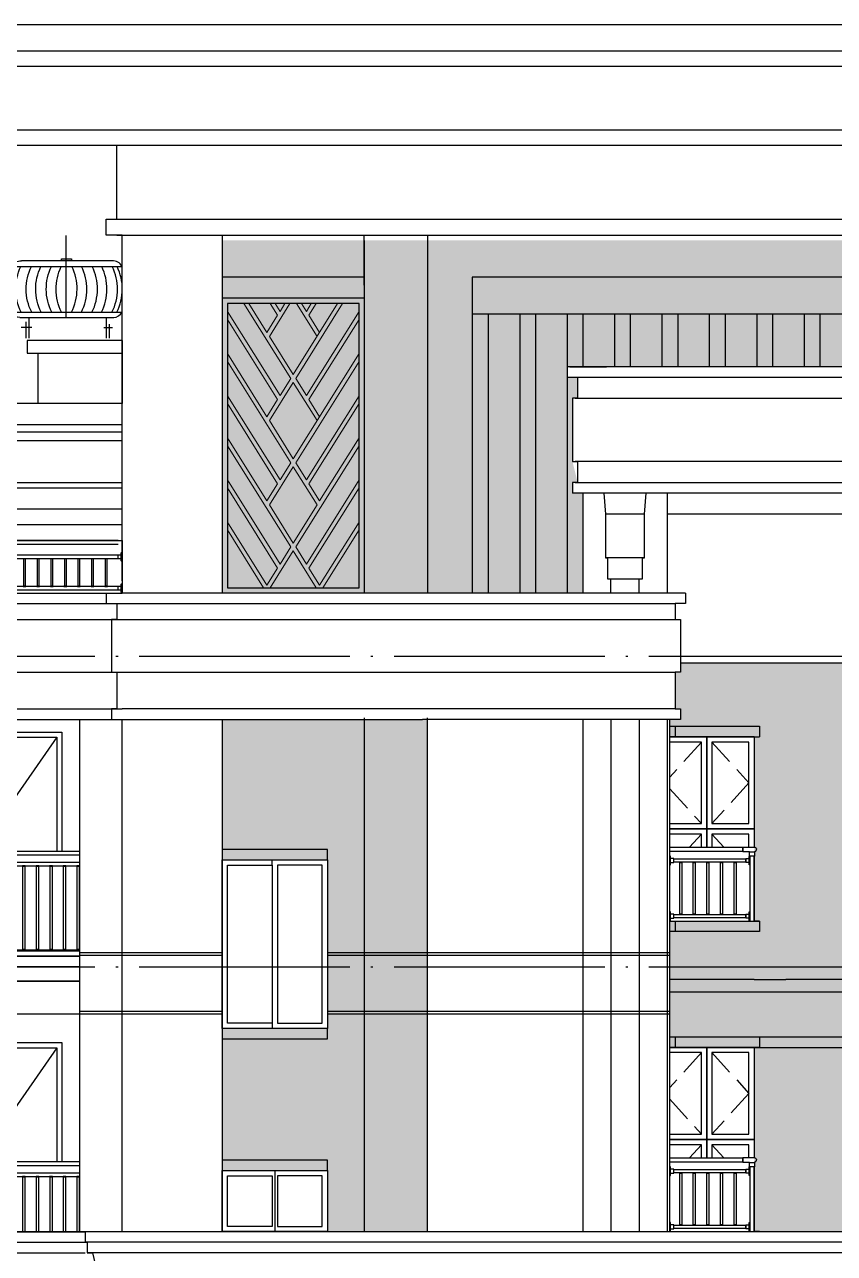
# Model space of a CAD drawing. Extents: x -12446 to 284554, y -295110 to 165007.
# Drawn here: x 7879 to 15566, y -210926 to -199254 of the extents above; entities that cross this region are included whole.
import ezdxf
from ezdxf.xclip import XClip

# ---------------------------------------------------------------- set-up
doc = ezdxf.new("R2010")
doc.units = 0
doc.header["$LTSCALE"] = 1000
doc.header["$XCLIPFRAME"] = 0
doc.linetypes.add('AX-14-E$0$AX-85-M02$0$DASH', pattern=[0.35, 0.25, -0.1])
doc.linetypes.add('AX-14-E$0$DOTE', pattern=[2.42, 2, -0.2, 0.02, -0.2])
doc.layers.get('0').update_dxf_attribs({"linetype": 'CONTINUOUS'})
for name, color, linetype in [('A-Anno-Note', 241, 'CONTINUOUS'), ('AX-14-comp-tc$0$AX-T-LMCZ-Z$0$AX-13-E01-E03$0$A-Detl-Patt', 8, 'CONTINUOUS'), ('AX-14-comp-tc$0$AX-T-LMCZ-Z$1$AX-13-E01-E03$0$家具与填充', 251, 'CONTINUOUS'), ('AX-14-comp-tc$0$灰褐色真石漆', 15, 'CONTINUOUS'), ('AX-14-E$0$A-Detl-Fine', 152, 'CONTINUOUS'), ('AX-14-E$0$A-Detl-Medm', 40, 'CONTINUOUS'), ('AX-14-E$0$A-Detl-Patt', 8, 'CONTINUOUS'), ('AX-14-E$0$A-Detl-Thin', 131, 'CONTINUOUS'), ('AX-14-E$0$A-elev-FIXT', 9, 'CONTINUOUS'), ('AX-14-E$0$A-elev-HRAL', 61, 'CONTINUOUS'), ('AX-14-E$0$Ax-T-D(ZZ)$0$AX-T-TY$0$AX-D-TY$0$Ax-00-D（2015.09.30yiqian)$0$Ax-00-D01-D04$0$A-Detl-Thin', 131, 'CONTINUOUS'), ('AX-14-E$0$Ax-T-D(ZZ)$0$AX-T-TY$0$AX-D-TY$0$Ax-00-D（2015.09.30yiqian)$0$Ax-00-D01-D04$0$A-Wall', 2, 'CONTINUOUS'), ('AX-14-E$0$Ax-T-D(ZZ)$0$AX-T-TY$0$AX-D-TY$0$Ax-00-D（2015.09.30yiqian)$0$Ax-00-D01-D04$0$A-Wall-Patt', 13, 'CONTINUOUS'), ('AX-14-E$0$PUB_HATCH', 8, 'CONTINUOUS'), ('AX-14-E$0$栏杆型材', 82, 'CONTINUOUS'), ('AX-14-E$0$阳台栏杆扶手', 82, 'CONTINUOUS')]:
    doc.layers.add(name, color=color, linetype=linetype)
doc.layers.add('AX-14-E$0$A-Grid', color=222, linetype='AX-14-E$0$DOTE', plot=False)
doc.layers.add('AX-14-E$0$GASK', color=7, linetype='CONTINUOUS', lineweight=9)

# ---------------------------------------------------------------- blocks, each defined once
blk = doc.blocks.new('AX-14-E$0$32固定座立面')
at = {"layer": 'AX-14-E$0$栏杆型材', "color": 6, "linetype": 'Continuous'}
blk.add_line((-7, -22), (-7, 22), dxfattribs=at)
blk.add_lwpolyline([(-7, -22, 0.41166), (-10, -19), (-36, -19, -0.41166), (-37, -18), (-37, 18, -0.41166), (-36, 19), (-10, 19, 0.41166), (-7, 22), (-7, 39, -0.41166), (-5, 41), (0, 41), (0, -41), (-5, -41, -0.41166), (-7, -39)], format="xyb", close=True, dxfattribs=at)
blk = doc.blocks.new('AX-14-E$0$4080转角立图')
at = {"layer": 'AX-14-E$0$A-elev-FIXT', "linetype": 'Continuous'}
blk.add_line((26, 42), (-24, 42), dxfattribs=at)
blk.add_lwpolyline([(-25, 43, -0.327139), (-24, 42), (-24, 0), (24, 0), (24, 41, -0.409111), (26, 42), (85, 42, 0.414214), (87, 44), (87, 87, 0.414214), (85, 88), (-19, 88, 0.865157)], format="xyb", close=True, dxfattribs=at)
blk = doc.blocks.new('*U339')
at = {"layer": 'AX-14-E$0$A-elev-HRAL', "ltscale": 10}
for points in [[(-12.5, 398, 0.4142136), (-13, 397.5), (-13, 395.5, 0.4142136), (-12.5, 395), (12.5, 395, 0.4142136), (13, 395.5), (13, 397.5, 0.4142136), (12.5, 398)], [(-12.5, -398, -0.4142136), (-13, -397.5), (-13, -395.5, -0.4142136), (-12.5, -395), (12.5, -395, -0.4142136), (13, -395.5), (13, -397.5, -0.4142136), (12.5, -398)]]:
    blk.add_lwpolyline(points, format="xyb", close=True, dxfattribs=at)
blk.add_lwpolyline([(9.5, -395), (-9.5, -395), (-9.5, 395), (9.5, 395)], close=True, dxfattribs=at)
blk = doc.blocks.new('AX-14-E$0$BEIKAICHANGYANGTAI2')
at = {"layer": 'AX-14-E$0$A-Detl-Fine', "elevation": 0}
blk.add_lwpolyline([(67419, 136189), (67419, 137269), (68169, 137269), (68169, 136189)], dxfattribs=at)
at = {"layer": 'AX-14-E$0$A-Detl-Patt', "elevation": 0}
blk.add_lwpolyline([(68169, 137269), (67419, 136194), (67422, 136189)], dxfattribs=at)
at = {"layer": 'AX-14-E$0$A-Detl-Thin', "elevation": 0}
for points in [[(67369, 136189), (67369, 137319), (68219, 137319), (68219, 136189)], [(68389, 135189), (66939, 135189), (66939, 135089), (68389, 135089)], [(68389, 135239), (67119, 135239), (67119, 135189), (68389, 135189)], [(68389, 135089), (67039, 135089), (67039, 134954), (68389, 134954)], [(68389, 134954), (66989, 134954), (66989, 134644), (68389, 134644)]]:
    blk.add_lwpolyline(points, dxfattribs=at)
at = {"layer": 'AX-14-E$0$栏杆型材', "color": 6, "linetype": 'Continuous'}
blk.add_line((67206, 135239, 0), (67206, 135258, 0), dxfattribs=at)
at = {"layer": 'AX-14-E$0$栏杆型材', "elevation": 0}
for points in [[(67159, 135239), (67159, 136104), (67199, 136104), (67199, 135239)], [(68389, 136079), (67236, 136079), (67236, 136047), (68389, 136047)], [(67199, 135189), (67159, 135189)], [(67236, 135241), (67236, 135253), (68389, 135252)], [(67761, 135189), (67721, 135189)]]:
    blk.add_lwpolyline(points, dxfattribs=at)
at = {"layer": 'AX-14-E$0$栏杆型材', "color": 6, "linetype": 'Continuous', "elevation": 0}
blk.add_lwpolyline([(67236, 135239), (67236, 135254, 0.41166), (67235, 135255), (67209, 135255, -0.41166), (67206, 135258), (67206, 135275, 0.41166), (67204, 135277), (67199, 135277), (67199, 135239)], format="xyb", dxfattribs=at)
at = {"layer": 'AX-14-E$0$阳台栏杆扶手', "elevation": 0}
blk.add_lwpolyline([(68389, 136149), (67266, 136149), (67266, 136189), (68389, 136189)], dxfattribs=at)
at = {"color": 0, "linetype": 'ByBlock', "lineweight": -2}
for p in [(67341, 135649, 0), (67470, 135649, 0), (67599, 135649, 0), (67728, 135649, 0), (67857, 135649, 0), (67986, 135649, 0), (68115, 135649, 0), (68244, 135649, 0), (68373, 135649, 0)]:
    blk.add_blockref('*U339', p, dxfattribs=at)
at = {"layer": 'AX-14-E$0$A-elev-HRAL'}
blk.add_blockref('AX-14-E$0$4080转角立图', (67179, 136104, 0), dxfattribs=at)
at = {"layer": 'AX-14-E$0$A-elev-HRAL', "extrusion": (0, 0, -1), "zscale": -1}
blk.add_blockref('AX-14-E$0$32固定座立面', (-67199, 136063, 0), dxfattribs=at)
blk = doc.blocks.new('AX-14-E$0$14141415YHTR4H54H56D')
at = {"layer": 'AX-14-E$0$A-Detl-Fine'}
for points in [[(12050, 2125), (12350, 2125), (12350, 2900), (12050, 2900)], [(12350, 1900), (12350, 2025), (12050, 2025)], [(12800, 1900), (12800, 2025), (12450, 2025), (12450, 1900)]]:
    blk.add_lwpolyline(points, dxfattribs=at)
for points in [[(12800, 2900), (12450, 2900), (12450, 2125), (12800, 2125)], [(7850, 1730), (8275, 1730), (8275, 1250), (7850, 1250)], [(8750, 1730), (8325, 1730), (8325, 1250), (8750, 1250)]]:
    blk.add_lwpolyline(points, close=True, dxfattribs=at)
at = {"layer": 'AX-14-E$0$A-Detl-Patt', "linetype": 'AX-14-E$0$AX-85-M02$0$DASH'}
for points in [[(12350, 2900), (12050, 2568)], [(12450, 2900), (12800, 2513), (12450, 2125)], [(12050, 2457), (12350, 2125)], [(12350, 2025), (12237, 1900)], [(12450, 2025), (12563, 1900)]]:
    blk.add_lwpolyline(points, dxfattribs=at)
at = {"layer": 'AX-14-E$0$A-Detl-Thin'}
for p, q in [((6850, 165), (6850, 3115)), ((7800, 3115), (7800, 165)), ((9150, 3115), (9150, 165)), ((9750, 165), (9750, 3115)), ((12100, 3050), (12100, 2950)), ((8300, 1780), (8300, 1200, 0)), ((12050, 1200), (12100, 1200)), ((12100, 1200), (12100, 1100))]:
    blk.add_line(p, q, dxfattribs=at)
for points in [[(12050, 100), (12050, 3050)], [(12050, 2075), (12400, 2075), (12400, 2950), (12050, 2950)], [(12850, 2950), (12400, 2950), (12400, 2075), (12850, 2075)], [(12850, 2950), (12850, 1903)], [(12400, 1900), (12400, 2075), (12050, 2075)], [(12850, 2075), (12400, 2075), (12400, 1900)], [(12850, 1815), (12850, 1200)], [(12900, 1200), (12900, 1100), (12850, 1100), (12850, 645), (13150, 645)], [(12900, 1200), (12850, 1200)], [(12850, 1100), (12050, 1100)]]:
    blk.add_lwpolyline(points, dxfattribs=at)
for points in [[(12050, 3050), (12900, 3050), (12900, 2950), (12050, 2950)], [(7800, 1880), (7800, 1780), (8800, 1780), (8800, 1880)], [(7800, 1780), (8800, 1780), (8800, 1200), (7800, 1200)], [(12050, 1200), (12900, 1200), (12900, 1100), (12050, 1100)]]:
    blk.add_lwpolyline(points, close=True, dxfattribs=at)
at = {"layer": 'AX-14-E$0$A-elev-HRAL', "ltscale": 10}
for points in [[(12141, 1758, 0.414214), (12140, 1758), (12140, 1756, 0.414214), (12141, 1755), (12166, 1755, 0.414214), (12166, 1756), (12166, 1758, 0.414214), (12166, 1758)], [(12270, 1758, 0.414214), (12269, 1758), (12269, 1756, 0.414214), (12270, 1755), (12295, 1755, 0.414214), (12295, 1756), (12295, 1758, 0.414214), (12295, 1758)], [(12399, 1758, 0.414214), (12398, 1758), (12398, 1756, 0.414214), (12399, 1755), (12424, 1755, 0.414214), (12424, 1756), (12424, 1758, 0.414214), (12424, 1758)], [(12528, 1758, 0.414214), (12527, 1758), (12527, 1756, 0.414214), (12528, 1755), (12553, 1755, 0.414214), (12553, 1756), (12553, 1758, 0.414214), (12553, 1758)], [(12657, 1758, 0.414214), (12656, 1758), (12656, 1756, 0.414214), (12657, 1755), (12682, 1755, 0.414214), (12682, 1756), (12682, 1758, 0.414214), (12682, 1758)], [(12141, 1262, -0.414214), (12140, 1263), (12140, 1265, -0.414214), (12141, 1265), (12166, 1265, -0.414214), (12166, 1265), (12166, 1263, -0.414214), (12166, 1262)], [(12270, 1262, -0.414214), (12269, 1263), (12269, 1265, -0.414214), (12270, 1265), (12295, 1265, -0.414214), (12295, 1265), (12295, 1263, -0.414214), (12295, 1262)], [(12399, 1262, -0.414214), (12398, 1263), (12398, 1265, -0.414214), (12399, 1265), (12424, 1265, -0.414214), (12424, 1265), (12424, 1263, -0.414214), (12424, 1262)], [(12528, 1262, -0.414214), (12527, 1263), (12527, 1265, -0.414214), (12528, 1265), (12553, 1265, -0.414214), (12553, 1265), (12553, 1263, -0.414214), (12553, 1262)], [(12657, 1262, -0.414214), (12656, 1263), (12656, 1265, -0.414214), (12657, 1265), (12682, 1265, -0.414214), (12682, 1265), (12682, 1263, -0.414214), (12682, 1262)]]:
    blk.add_lwpolyline(points, format="xyb", close=True, dxfattribs=at)
for points in [[(12163, 1265), (12144, 1265), (12144, 1755), (12163, 1755)], [(12292, 1265), (12273, 1265), (12273, 1755), (12292, 1755)], [(12421, 1265), (12402, 1265), (12402, 1755), (12421, 1755)], [(12550, 1265), (12531, 1265), (12531, 1755), (12550, 1755)], [(12679, 1265), (12660, 1265), (12660, 1755), (12679, 1755)]]:
    blk.add_lwpolyline(points, close=True, dxfattribs=at)
at = {"layer": 'AX-14-E$0$栏杆型材'}
for points in [[(12087, 1790), (12773, 1790), (12773, 1758), (12087, 1758)], [(12850, 1815), (12810, 1815), (12810, 1200), (12850, 1200)], [(12087, 1262), (12773, 1262), (12773, 1230), (12087, 1230)]]:
    blk.add_lwpolyline(points, close=True, dxfattribs=at)
at = {"layer": 'AX-14-E$0$阳台栏杆扶手'}
blk.add_lwpolyline([(12743, 1860), (12050, 1860), (12050, 1900), (12743, 1900)], close=True, dxfattribs=at)
blk.add_blockref('AX-14-E$0$BEIKAICHANGYANGTAI2', (-61939, -134324, 0))
at = {"layer": 'AX-14-E$0$A-elev-HRAL', "xscale": -1}
for name, p in [('AX-14-E$0$4080转角立图', (12830, 1815)), ('AX-14-E$0$32固定座立面', (12050, 1246))]:
    blk.add_blockref(name, p, dxfattribs=at)
at = {"layer": 'AX-14-E$0$A-elev-HRAL', "extrusion": (0, 0, -1), "zscale": -1}
blk.add_blockref('AX-14-E$0$32固定座立面', (-12050, 1774), dxfattribs=at)
at = {"layer": 'AX-14-E$0$A-elev-HRAL', "extrusion": (0, 0, -1), "xscale": -1, "zscale": -1}
for p in [(-12810, 1774), (-12810, 1246)]:
    blk.add_blockref('AX-14-E$0$32固定座立面', p, dxfattribs=at)
blk = doc.blocks.new('AX-14-E$0$A$C4D5E14F1')
at = {"layer": 'AX-14-E$0$A-Detl-Fine'}
for points in [[(12050, 2125), (12350, 2125), (12350, 2900), (12050, 2900)], [(12350, 1900), (12350, 2025), (12050, 2025)], [(12800, 1903), (12800, 2025), (12450, 2025), (12450, 1900)]]:
    blk.add_lwpolyline(points, dxfattribs=at)
for points in [[(12800, 2900), (12450, 2900), (12450, 2125), (12800, 2125)], [(7850, 1730), (8275, 1730), (8275, 230), (7850, 230)], [(8750, 1730), (8325, 1730), (8325, 230), (8750, 230)]]:
    blk.add_lwpolyline(points, close=True, dxfattribs=at)
at = {"layer": 'AX-14-E$0$A-Detl-Patt', "linetype": 'AX-14-E$0$AX-85-M02$0$DASH'}
for points in [[(12350, 2900), (12050, 2568)], [(12450, 2900), (12800, 2513), (12450, 2125)], [(12050, 2457), (12350, 2125)], [(12350, 2025), (12237, 1900)], [(12450, 2025), (12563, 1900)]]:
    blk.add_lwpolyline(points, dxfattribs=at)
at = {"layer": 'AX-14-E$0$A-Detl-Thin'}
for p, q in [((6450, 165), (6450, 3115)), ((6850, 165), (6850, 3115)), ((7800, 3115), (7800, 165)), ((9150, 3130), (9150, 165)), ((9750, 165), (9750, 3130)), ((12100, 3050), (12100, 2950)), ((8275, 1730), (8275, 1780)), ((12050, 1200), (12100, 1200)), ((12100, 1200), (12100, 1100)), ((12900, 1200), (12900, 1100)), ((12900, 1100), (12850, 1100)), ((12850, 645), (13150, 645)), ((8275, 230), (8275, 180)), ((12050, 100), (20650, 100)), ((12050, 0), (20650, 0))]:
    blk.add_line(p, q, dxfattribs=at)
for points in [[(12050, 0), (12050, 3050)], [(12050, 2075), (12400, 2075), (12400, 2950), (12050, 2950)], [(12850, 2950), (12400, 2950), (12400, 2075), (12850, 2075)], [(12850, 2950), (12850, 1903)], [(12400, 1900), (12400, 2075), (12050, 2075)], [(12850, 2075), (12400, 2075), (12400, 1900)], [(12850, 1815), (12850, 1200)], [(12900, 1200), (12850, 1200)], [(12850, 1100), (12050, 1100)], [(12850, 645), (12050, 645)], [(20650, 645), (13150, 645)], [(12850, 525), (12050, 525)], [(13150, 525), (12850, 525)], [(19550, 525), (13150, 525)]]:
    blk.add_lwpolyline(points, dxfattribs=at)
for points in [[(7800, 1880), (7800, 1780), (8800, 1780), (8800, 1880)], [(7800, 1780), (8800, 1780), (8800, 180), (7800, 180)], [(12050, 1200), (12900, 1200), (12900, 1100), (12050, 1100)], [(7800, 180), (7800, 80), (8800, 80), (8800, 180)]]:
    blk.add_lwpolyline(points, close=True, dxfattribs=at)
at = {"layer": 'AX-14-E$0$A-elev-HRAL', "ltscale": 10}
for points in [[(12141, 1758, 0.414214), (12140, 1758), (12140, 1756, 0.414214), (12141, 1755), (12166, 1755, 0.414214), (12166, 1756), (12166, 1758, 0.414214), (12166, 1758)], [(12270, 1758, 0.414214), (12269, 1758), (12269, 1756, 0.414214), (12270, 1755), (12295, 1755, 0.414214), (12295, 1756), (12295, 1758, 0.414214), (12295, 1758)], [(12399, 1758, 0.414214), (12398, 1758), (12398, 1756, 0.414214), (12399, 1755), (12424, 1755, 0.414214), (12424, 1756), (12424, 1758, 0.414214), (12424, 1758)], [(12528, 1758, 0.414214), (12527, 1758), (12527, 1756, 0.414214), (12528, 1755), (12553, 1755, 0.414214), (12553, 1756), (12553, 1758, 0.414214), (12553, 1758)], [(12657, 1758, 0.414214), (12656, 1758), (12656, 1756, 0.414214), (12657, 1755), (12682, 1755, 0.414214), (12682, 1756), (12682, 1758, 0.414214), (12682, 1758)], [(12141, 1262, -0.414214), (12140, 1263), (12140, 1265, -0.414214), (12141, 1265), (12166, 1265, -0.414214), (12166, 1265), (12166, 1263, -0.414214), (12166, 1262)], [(12270, 1262, -0.414214), (12269, 1263), (12269, 1265, -0.414214), (12270, 1265), (12295, 1265, -0.414214), (12295, 1265), (12295, 1263, -0.414214), (12295, 1262)], [(12399, 1262, -0.414214), (12398, 1263), (12398, 1265, -0.414214), (12399, 1265), (12424, 1265, -0.414214), (12424, 1265), (12424, 1263, -0.414214), (12424, 1262)], [(12528, 1262, -0.414214), (12527, 1263), (12527, 1265, -0.414214), (12528, 1265), (12553, 1265, -0.414214), (12553, 1265), (12553, 1263, -0.414214), (12553, 1262)], [(12657, 1262, -0.414214), (12656, 1263), (12656, 1265, -0.414214), (12657, 1265), (12682, 1265, -0.414214), (12682, 1265), (12682, 1263, -0.414214), (12682, 1262)]]:
    blk.add_lwpolyline(points, format="xyb", close=True, dxfattribs=at)
for points in [[(12163, 1265), (12144, 1265), (12144, 1755), (12163, 1755)], [(12292, 1265), (12273, 1265), (12273, 1755), (12292, 1755)], [(12421, 1265), (12402, 1265), (12402, 1755), (12421, 1755)], [(12550, 1265), (12531, 1265), (12531, 1755), (12550, 1755)], [(12679, 1265), (12660, 1265), (12660, 1755), (12679, 1755)]]:
    blk.add_lwpolyline(points, close=True, dxfattribs=at)
at = {"layer": 'AX-14-E$0$栏杆型材'}
for points in [[(12087, 1790), (12773, 1790), (12773, 1758), (12087, 1758)], [(12850, 1815), (12810, 1815), (12810, 1200), (12850, 1200)], [(12087, 1262), (12773, 1262), (12773, 1230), (12087, 1230)]]:
    blk.add_lwpolyline(points, close=True, dxfattribs=at)
at = {"layer": 'AX-14-E$0$阳台栏杆扶手'}
blk.add_lwpolyline([(12743, 1860), (12050, 1860), (12050, 1900), (12743, 1900)], close=True, dxfattribs=at)
blk.add_blockref('AX-14-E$0$BEIKAICHANGYANGTAI2', (-61939, -134324, 0))
at = {"layer": 'AX-14-E$0$A-elev-HRAL', "xscale": -1}
for name, p in [('AX-14-E$0$4080转角立图', (12830, 1815)), ('AX-14-E$0$32固定座立面', (12050, 1246))]:
    blk.add_blockref(name, p, dxfattribs=at)
at = {"layer": 'AX-14-E$0$A-elev-HRAL', "extrusion": (0, 0, -1), "zscale": -1}
blk.add_blockref('AX-14-E$0$32固定座立面', (-12050, 1774), dxfattribs=at)
at = {"layer": 'AX-14-E$0$A-elev-HRAL', "extrusion": (0, 0, -1), "xscale": -1, "zscale": -1}
for p in [(-12810, 1774), (-12810, 1246)]:
    blk.add_blockref('AX-14-E$0$32固定座立面', p, dxfattribs=at)
blk = doc.blocks.new('AX-14-E$0$Ax-T-D(ZZ)$0$AX-T-TY$0$AX-D-TY$0$Ax-00-D（2015.09.30yiqian)$0$Ax-00-D01-D04$0$aweweresyty')
at = {"layer": 'AX-14-E$0$Ax-T-D(ZZ)$0$AX-T-TY$0$AX-D-TY$0$Ax-00-D（2015.09.30yiqian)$0$Ax-00-D01-D04$0$A-Detl-Thin'}
for points in [[(-4, 0), (-4, 622.9)], [(-419.2, 387.6), (418.3, 387.6)], [(343.9, 429.9), (-344.6, 429.9)], [(-40.1, 429.9), (-40.1, 445.5), (36, 445.5), (36, 429.9)], [(-419.5, 40.8), (419.5, 40.8)], [(-356, 0), (356, 0)]]:
    blk.add_lwpolyline(points, dxfattribs=at)
for points in [[(-383.6, 40.8, -0.235428), (-385.4, 387.6, 1)], [(-419.2, 387.6, -0.333588), (-344.6, 429.9, 0.276106)], [(-346.8, 40.8, -0.235428), (-348.6, 387.6, 1)], [(-266.9, 40.8, -0.235428), (-268.8, 387.6, 1)], [(-194.8, 40.8, -0.235428), (-196.6, 387.6, 1)], [(-114.2, 40.8, -0.235428), (-116.1, 387.6, 1)], [(-39.9, 40.8, -0.235428), (-41.8, 387.6, 1)], [(36.1, 40.8, 0.235428), (38, 387.6, -1)], [(110.5, 40.8, 0.235428), (112.3, 387.6, -1)], [(191, 40.8, 0.235428), (192.9, 387.6, -1)], [(263.2, 40.8, 0.235428), (265, 387.6, -1)], [(343, 40.8, 0.235428), (344.8, 387.6, -1)], [(418.5, 387.6, 0.333588), (343.9, 429.9, -0.276106)], [(379.8, 40.8, 0.235428), (381.6, 387.6, -1)], [(-356, 0, -0.266155), (-419.5, 40.8, -1.553488)], [(356, 0, 0.266155), (419.5, 40.8, 1.553488)]]:
    blk.add_lwpolyline(points, format="xyb", dxfattribs=at)
at = {"layer": 'AX-14-E$0$Ax-T-D(ZZ)$0$AX-T-TY$0$AX-D-TY$0$Ax-00-D（2015.09.30yiqian)$0$Ax-00-D01-D04$0$A-Wall'}
for points in [[(-289.2, 0), (-289.2, -157.3)], [(302, -157.3), (302, 0)], [(-266.6, -74.5), (-345.8, -74.5)], [(-308.1, -157.3), (-308.1, -31.9)], [(281.9, -76.7), (348.1, -76.7)], [(323.9, -157.3), (323.9, -49.9)]]:
    blk.add_lwpolyline(points, dxfattribs=at)
blk = doc.blocks.new('AX-14-E$0$W字型GRC造型板')
at = {"layer": 'AX-14-E$0$PUB_HATCH'}
h = blk.add_hatch(dxfattribs=at)
h.set_pattern_fill('DOTS,_O', color=256, scale=10)
h.set_pattern_definition([(0, (-241102.686, 3081.378), (7.9375, 15.875), [0, -15.875])])
h.paths.add_polyline_path([(125, 275), (24, 438), (800, 1680), (800, 1755), (250, 875), (149, 1038), (800, 2080), (800, 2155), (125, 1075), (24, 1238), (800, 2480), (800, 2555), (0, 1275), (-226, 1638), (0, 2000), (226, 1638), (250, 1675), (149, 1838), (800, 2880), (800, 2955), (125, 1875), (24, 2038), (800, 3280), (800, 3355), (0, 2075), (-226, 2438), (0, 2800), (226, 2438), (250, 2475), (149, 2638), (800, 3680), (800, 3755), (125, 2675), (24, 2838), (750, 4000), (703, 4000), (0, 2875), (-226, 3238), (0, 3600), (226, 3238), (250, 3275), (149, 3438), (500, 4000), (453, 4000), (125, 3475), (24, 3638), (250, 4000), (203, 4000), (0, 3675), (-203, 4000), (-250, 4000), (-24, 3638), (-125, 3475), (-453, 4000), (-500, 4000), (-149, 3438), (-250, 3275), (-703, 4000), (-750, 4000), (-24, 2838), (-125, 2675), (-800, 3755), (-800, 3680), (-149, 2638), (-250, 2475), (-800, 3355), (-800, 3280), (-24, 2038), (-125, 1875), (-800, 2955), (-800, 2880), (-149, 1838), (-250, 1675), (-800, 2555), (-800, 2480), (-24, 1238), (-125, 1075), (-800, 2155), (-800, 2080), (-149, 1038), (-250, 875), (-800, 1755), (-800, 1680), (-24, 438), (-125, 275), (-800, 1355), (-800, 1280), (-149, 238), (-250, 75), (-800, 955), (-800, 880), (-250, 0), (0, 400), (250, 0), (800, 880), (800, 955), (250, 75), (149, 238), (800, 1280), (800, 1355)])
h.paths.add_polyline_path([(0, 475), (-226, 838), (0, 1200), (226, 838)], flags=16)
at = {"layer": 'AX-14-E$0$GASK'}
for points in [[(-800, 0), (800, 0), (800, 4000), (-800, 4000)], [(-226, 838), (0, 1200), (226, 838), (0, 475)]]:
    blk.add_lwpolyline(points, close=True, dxfattribs=at)
for points in [[(-800, 3755), (-125, 2675), (-24, 2838), (-750, 4000)], [(-500, 4000), (-149, 3438), (-250, 3275), (-703, 4000)], [(-453, 4000), (-125, 3475), (-24, 3638), (-250, 4000)], [(703, 4000), (0, 2875), (-226, 3238), (0, 3600), (226, 3238)], [(-203, 4000), (0, 3675), (203, 4000)], [(800, 3755), (125, 2675), (24, 2838), (750, 4000)], [(453, 4000), (125, 3475), (24, 3638), (250, 4000)], [(500, 4000), (149, 3438), (250, 3275)], [(-800, 3680), (-149, 2638), (-250, 2475), (-800, 3355)], [(800, 3680), (149, 2638), (250, 2475)], [(-800, 2955), (-125, 1875), (-24, 2038), (-800, 3280)], [(800, 3355), (0, 2075), (-226, 2438), (0, 2800), (226, 2438)], [(800, 2955), (125, 1875), (24, 2038), (800, 3280)], [(-800, 2880), (-149, 1838), (-250, 1675), (-800, 2555)], [(800, 2880), (149, 1838), (250, 1675)], [(-800, 2155), (-125, 1075), (-24, 1238), (-800, 2480)], [(800, 2555), (0, 1275), (-226, 1638), (0, 2000), (226, 1638)], [(800, 2155), (125, 1075), (24, 1238), (800, 2480)], [(-800, 2080), (-149, 1038), (-250, 875), (-800, 1755)], [(800, 2080), (149, 1038), (250, 875), (800, 1755)], [(-800, 1355), (-125, 275), (-24, 438), (-800, 1680)], [(800, 1355), (125, 275), (24, 438), (800, 1680)], [(-800, 1280), (-149, 238), (-250, 75), (-800, 955)], [(800, 1280), (149, 238), (250, 75), (800, 955)], [(800, 880), (250, 0), (0, 400), (-250, 0), (-800, 880)]]:
    blk.add_lwpolyline(points, dxfattribs=at)
blk = doc.blocks.new('AX-14-E$0$A$C40EB36A3')
at = {"layer": 'AX-14-E$0$A-Detl-Fine'}
for points in [[(12775, 3455), (12790, 3255), (12790, 2840), (12810, 2840), (12810, 2640), (13140, 2640), (13140, 2840), (13160, 2840), (13160, 3255), (13175, 3455)], [(13175, 3455), (12775, 3455)], [(13160, 3255), (12790, 3255)], [(13160, 2840), (12790, 2840)]]:
    blk.add_lwpolyline(points, dxfattribs=at)
at = {"layer": 'AX-14-E$0$A-Detl-Medm'}
for p, q in [((23425, 4655), (12425, 4655)), ((12500, 4555), (23325, 4555)), ((12500, 4355), (23325, 4355)), ((23325, 3755), (12500, 3755)), ((12500, 3555), (23325, 3555)), ((23375, 3455), (12475, 3455)), ((12575, 3455), (12575, 2505)), ((13375, 3455), (13375, 2505)), ((6450, 2505), (8200, 2505)), ((13550, 2505), (8200, 2505)), ((6400, 2405), (8200, 2405)), ((8150, 2405), (13450, 2405)), ((6400, 2255), (13450, 2255)), ((6400, 1755), (13450, 1755)), ((6400, 1405), (8200, 1405)), ((13450, 1405), (8200, 1405)), ((6350, 1305), (8200, 1305)), ((8200, 1305), (11053, 1305)), ((13500, 1305), (11053, 1305))]:
    blk.add_line(p, q, dxfattribs=at)
for points in [[(8200, 2620), (8200, 5905), (8050, 5905), (8050, 6055), (8150, 6055), (8150, 6755), (6950, 6755), (6950, 6905), (6950, 6905), (6450, 7505), (6300, 7505), (6300, 7655), (6150, 7655), (6150, 7905), (17900, 7905)], [(12425, 4655), (12425, 4555), (12525, 4555), (12525, 4355), (12475, 4355), (12475, 3755), (12525, 3755), (12525, 3555), (12475, 3555), (12475, 3455)], [(8050, 2505), (8050, 2405), (8150, 2405), (8150, 2255), (8100, 2255), (8100, 1755), (8150, 1755), (8150, 1405), (8100, 1405), (8100, 1305)], [(13550, 2505), (13550, 2405), (13450, 2405), (13450, 2255), (13500, 2255), (13500, 1755), (13450, 1755), (13450, 1405), (13500, 1405), (13500, 1305)]]:
    blk.add_lwpolyline(points, dxfattribs=at)
at = {"layer": 'AX-14-E$0$A-Detl-Thin'}
for p, q in [((6300, 7655), (29500, 7655)), ((29350, 7505), (6450, 7505)), ((6950, 6905), (28850, 6905)), ((27650, 6755), (8150, 6755)), ((8050, 6055), (27750, 6055)), ((8150, 5905), (27600, 5905)), ((9150, 5905), (9150, 2505)), ((10500, 5428), (10500, 5905)), ((10500, 5855), (10500, 2505)), ((11100, 5905), (11100, 2505)), ((10500, 5505), (9150, 5505)), ((11525, 5505), (11525, 2505)), ((24275, 5505), (11525, 5505)), ((11525, 5455), (11525, 2505)), ((10500, 5305), (9150, 5305)), ((24275, 5155), (11525, 5155)), ((11675, 5155), (11675, 2505)), ((11975, 5155), (11975, 2505)), ((12125, 5155), (12125, 2505)), ((12425, 5155), (12425, 4655)), ((12575, 5155), (12575, 4655)), ((12875, 5155), (12875, 4655)), ((13025, 5155), (13025, 4655)), ((13325, 5155), (13325, 4655)), ((13475, 5155), (13475, 4655)), ((13775, 5155), (13775, 4655)), ((13925, 5155), (13925, 4655)), ((14225, 5155), (14225, 4655)), ((14375, 5155), (14375, 4655)), ((14675, 5155), (14675, 4655)), ((14825, 5155), (14825, 4655)), ((8200, 4905), (7300, 4905)), ((7400, 4785), (8200, 4785)), ((12425, 4555), (12425, 2505)), ((12450, 4655), (12800, 4655)), ((2100, 4105), (8200, 4105)), ((2100, 4035), (8200, 4035)), ((2100, 3955), (8200, 3955)), ((550, 3505), (8200, 3505)), ((2550, 3555), (8200, 3555)), ((2800, 3305), (8200, 3305)), ((2800, 3155), (8200, 3155)), ((15100, 3255), (13375, 3255)), ((2900, 3005), (8200, 3005)), ((8200, 3005), (8200, 2505)), ((12840, 2505), (12840, 2640)), ((13110, 2505), (13110, 2640)), ((8200, 2505), (8200, 2505)), ((13400, 1240), (14250, 1240)), ((14250, 1240), (14250, 1140)), ((13400, 1140), (14250, 1140))]:
    blk.add_line(p, q, dxfattribs=at)
blk.add_lwpolyline([(10450, 5255), (9200, 5255), (9200, 2555), (10450, 2555)], close=True, dxfattribs=at)
for points in [[(7300, 4905), (7300, 4785), (7400, 4785), (7400, 4305)], [(8200, 4905), (8200, 4785), (8200, 4785), (8200, 4305)], [(8200, 4305), (2000, 4305), (2000, 4105), (2100, 4105), (2100, 4035), (2050, 4035), (2050, 3955), (2100, 3955), (2500, 3555), (2550, 3555), (2550, 3505), (2750, 3305), (2800, 3305), (2800, 3155), (2750, 3155), (2750, 3005), (2900, 3005), (2900, 1905)]]:
    blk.add_lwpolyline(points, dxfattribs=at)
at = {"layer": 'AX-14-E$0$A-elev-HRAL', "ltscale": 10}
for points in [[(7288, 2833, -0.414214), (7288, 2832), (7288, 2830, -0.414214), (7288, 2830), (7263, 2830, -0.414214), (7262, 2830), (7262, 2832, -0.414214), (7263, 2833)], [(7417, 2833, -0.414214), (7417, 2832), (7417, 2830, -0.414214), (7417, 2830), (7392, 2830, -0.414214), (7391, 2830), (7391, 2832, -0.414214), (7392, 2833)], [(7546, 2833, -0.414214), (7546, 2832), (7546, 2830, -0.414214), (7546, 2830), (7521, 2830, -0.414214), (7520, 2830), (7520, 2832, -0.414214), (7521, 2833)], [(7675, 2833, -0.414214), (7675, 2832), (7675, 2830, -0.414214), (7675, 2830), (7650, 2830, -0.414214), (7649, 2830), (7649, 2832, -0.414214), (7650, 2833)], [(7804, 2833, -0.414214), (7804, 2832), (7804, 2830, -0.414214), (7804, 2830), (7779, 2830, -0.414214), (7778, 2830), (7778, 2832, -0.414214), (7779, 2833)], [(7933, 2833, -0.414214), (7933, 2832), (7933, 2830, -0.414214), (7933, 2830), (7908, 2830, -0.414214), (7907, 2830), (7907, 2832, -0.414214), (7908, 2833)], [(8062, 2833, -0.414214), (8062, 2832), (8062, 2830, -0.414214), (8062, 2830), (8037, 2830, -0.414214), (8036, 2830), (8036, 2832, -0.414214), (8037, 2833)], [(7288, 2567, 0.414214), (7288, 2567), (7288, 2569, 0.414214), (7288, 2570), (7263, 2570, 0.414214), (7262, 2569), (7262, 2567, 0.414214), (7263, 2567)], [(7417, 2567, 0.414214), (7417, 2567), (7417, 2569, 0.414214), (7417, 2570), (7392, 2570, 0.414214), (7391, 2569), (7391, 2567, 0.414214), (7392, 2567)], [(7546, 2567, 0.414214), (7546, 2567), (7546, 2569, 0.414214), (7546, 2570), (7521, 2570, 0.414214), (7520, 2569), (7520, 2567, 0.414214), (7521, 2567)], [(7675, 2567, 0.414214), (7675, 2567), (7675, 2569, 0.414214), (7675, 2570), (7650, 2570, 0.414214), (7649, 2569), (7649, 2567, 0.414214), (7650, 2567)], [(7804, 2567, 0.414214), (7804, 2567), (7804, 2569, 0.414214), (7804, 2570), (7779, 2570, 0.414214), (7778, 2569), (7778, 2567, 0.414214), (7779, 2567)], [(7933, 2567, 0.414214), (7933, 2567), (7933, 2569, 0.414214), (7933, 2570), (7908, 2570, 0.414214), (7907, 2569), (7907, 2567, 0.414214), (7908, 2567)], [(8062, 2567, 0.414214), (8062, 2567), (8062, 2569, 0.414214), (8062, 2570), (8037, 2570, 0.414214), (8036, 2569), (8036, 2567, 0.414214), (8037, 2567)]]:
    blk.add_lwpolyline(points, format="xyb", close=True, dxfattribs=at)
for points in [[(7266, 2570), (7285, 2570), (7285, 2830), (7266, 2830)], [(7395, 2570), (7414, 2570), (7414, 2830), (7395, 2830)], [(7524, 2570), (7543, 2570), (7543, 2830), (7524, 2830)], [(7653, 2570), (7672, 2570), (7672, 2830), (7653, 2830)], [(7782, 2570), (7801, 2570), (7801, 2830), (7782, 2830)], [(7911, 2570), (7930, 2570), (7930, 2830), (7911, 2830)], [(8040, 2570), (8059, 2570), (8059, 2830), (8040, 2830)]]:
    blk.add_lwpolyline(points, close=True, dxfattribs=at)
at = {"layer": 'AX-14-E$0$栏杆型材'}
for points in [[(8163, 2865), (6345, 2865)], [(6345, 2833), (8163, 2833)], [(8163, 2567), (6345, 2567)], [(6345, 2535), (8163, 2535)]]:
    blk.add_lwpolyline(points, dxfattribs=at)
at = {"layer": 'AX-14-E$0$阳台栏杆扶手'}
for p, q in [((8163, 3005), (3650, 3005)), ((8163, 2965), (3650, 2965))]:
    blk.add_line(p, q, dxfattribs=at)
at = {"layer": 'AX-14-E$0$A-elev-HRAL'}
for p in [(8200, 2849), (8200, 2551)]:
    blk.add_blockref('AX-14-E$0$32固定座立面', p, dxfattribs=at)
at = {"layer": 'AX-14-E$0$Ax-T-D(ZZ)$0$AX-T-TY$0$AX-D-TY$0$Ax-00-D（2015.09.30yiqian)$0$Ax-00-D01-D04$0$A-Wall-Patt', "xscale": 1.25, "yscale": 1.25, "zscale": 1.25}
blk.add_blockref('AX-14-E$0$Ax-T-D(ZZ)$0$AX-T-TY$0$AX-D-TY$0$Ax-00-D（2015.09.30yiqian)$0$Ax-00-D01-D04$0$aweweresyty', (7676, 5122), dxfattribs=at)
at = {"layer": 'AX-14-E$0$GASK'}
ref = blk.add_blockref('AX-14-E$0$W字型GRC造型板', (9825, 2505), dxfattribs=at)
XClip(ref).set_block_clipping_path([(-624.8166646594, 49.9999999996), (624.8166391192, 2750.0090723398)])
blk = doc.blocks.new('AX-14-E$0$FAGSGSGJDSGUJDSGFKSSGAFUKSF')
at = {"layer": 'AX-14-E$0$A-Detl-Thin', "color": 6}
blk.add_lwpolyline([(29300, 2263), (5550, 2263)], dxfattribs=at)
blk.add_wipeout([(5550, 2263), (5550, 2163), (5600, 2163), (5600, 2063), (5648, 2063), (5800, 1598), (5850, 1598), (5850, 1328), (5800, 1328), (5800, 1228), (7570, 1228), (7570, 1163), (7550, 1163), (7550, 1063), (27150, 1063), (27150, 1163), (27130, 1163), (27130, 1228), (29050, 1228), (29050, 1328), (29000, 1328), (29000, 1598), (29050, 1598), (29200, 2063), (29250, 2063), (29250, 2163), (29300, 2163), (29300, 2263)]).dxf.layer = 'AX-14-E$0$A-Detl-Medm'
at = {"layer": 'AX-14-E$0$A-Detl-Medm'}
for p, q in [((350, 2263), (7300, 2263)), ((27400, 2263), (7300, 2263)), ((20, 2163), (7300, 2163)), ((27400, 2163), (7300, 2163)), ((20, 2063), (7300, 2063)), ((27380, 2063), (7320, 2063))]:
    blk.add_line(p, q, dxfattribs=at)
blk.add_lwpolyline([(7300, 2263), (7300, 2163), (7320, 2163), (7320, 2063), (7370, 2063), (7520, 1433), (7570, 1433), (7570, 1163), (7550, 1163), (7550, 1063)], dxfattribs=at)
blk = doc.blocks.new('AX-14-E$0$wyhrehaw3yrjret')
at = {"layer": 'AX-14-E$0$A-Detl-Patt'}
for p, q in [((68736, 200785), (70086, 200785)), ((68736, 200760), (70086, 200760)), ((71086, 200785), (74336, 200785)), ((71086, 200760), (74336, 200760)), ((68736, 200230), (70086, 200230)), ((68736, 200205), (70086, 200205)), ((71086, 200230), (74336, 200230)), ((71086, 200205), (74336, 200205))]:
    blk.add_line(p, q, dxfattribs=at)
blk = doc.blocks.new('AX-14-comp-tc')
at = {"layer": 'AX-14-comp-tc$0$灰褐色真石漆'}
h = blk.add_hatch(dxfattribs=at)
h.set_pattern_fill('离散材料', color=256, scale=50)
h.set_pattern_definition([(0, (-60267.77, -435782.6), (132, 228), [12, -201, 9, -87, 18, -213]), (10, (-60324.77, -435659.6), (80.67614, 285.34428), [21, -51, 27, -159, 15, -198]), (20, (-60354.77, -435755.6), (133.47095, 220.97625), [24, -165, 21, -123, 15, -96]), (30, (-60267.77, -435773.6), (-21.96926, 254.05187), [15, -99, 12, -147, 9, -195]), (40, (-60351.77, -435707.6), (33.83592, 216.370355), [12, -132, 9, -84, 24, -153]), (50, (-60306.77, -435815.6), (-80.24786, 235.7335), [6, -111, 15, -183, 18, -93]), (60, (-60297.77, -435794.6), (-99.47303, 223.70766), [15, -123, 6, -144, 12, -111]), (70, (-60330.77, -435830.6), (-109.89227, 215.58685), [9, -57, 18, -96, 12, -132]), (80, (-60315.77, -435653.6), (-208.56534, 164.71945), [21, -132, 9, -156, 18, -147]), (90, (-60297.77, -435782.6), (-264, 111), [18, -93, 12, -183, 6, -186]), (100, (-60345.77, -435689.6), (-247.97146, 145.1453), [21, -117, 18, -96, 21, -219]), (110, (-60366.77, -435860.6), (-240.44034, 81.69114), [24, -78, 12, -159, 18, -174]), (120, (-60447.77, -435824.6), (-286.64994, 28.49227), [15, -201, 18, -93, 21, -123]), (130, (-60381.77, -435890.6), (-279.10777, 71.26608), [9, -66, 12, -129, 24, -168]), (140, (-60471.77, -435650.6), (-220.59685, -34.20569), [18, -108, 21, -93, 12, -126]), (150, (-60222.77, -435908.6), (-204.82497, -120.76726), [12, -84, 24, -186, 21, -171]), (160, (-60420.77, -435740.6), (-237.90107, -162.4287), [18, -126, 15, -114, 12, -183]), (170, (-60402.77, -435812.6), (-215.64405, -169.12317), [27, -99, 18, -135, 24, -132])])
h.paths.add_polyline_path([(9602, -211078), (9602, -207726), (27102, -207726), (27102, -211078), (23727, -211077), (23728, -210127), (23827, -210127), (23827, -210027), (23777, -210027), (23777, -209827), (23827, -209827), (23827, -209227), (23777, -209227), (23777, -209027), (23877, -209027), (23877, -208927), (12877, -208927), (12877, -209027), (12977, -209027), (12977, -209227), (12927, -209227), (12927, -209827), (12977, -210027), (12927, -210027), (12927, -210127), (13027, -210127), (13027, -211077)])
h = blk.add_hatch(dxfattribs=at)
h.set_pattern_fill('离散材料', color=256, scale=50)
h.set_pattern_definition([(0, (217.28, 6044), (132, 228), [12, -201, 9, -87, 18, -213]), (10, (160.28, 6167), (80.67614, 285.3443), [21, -51, 27, -159, 15, -198]), (20, (130.28, 6071), (133.47095, 220.97625), [24, -165, 21, -123, 15, -96]), (30, (217.28, 6053), (-21.96926, 254.05187), [15, -99, 12, -147, 9, -195]), (40, (133.28, 6119), (33.83592, 216.37036), [12, -132, 9, -84, 24, -153]), (50, (178.28, 6011), (-80.24786, 235.7335), [6, -111, 15, -183, 18, -93]), (60, (187.28, 6032), (-99.47303, 223.70766), [15, -123, 6, -144, 12, -111]), (70, (154.28, 5996), (-109.89227, 215.58685), [9, -57, 18, -96, 12, -132]), (80, (169.28, 6173), (-208.56534, 164.71945), [21, -132, 9, -156, 18, -147]), (90, (187.28, 6044), (-264, 111), [18, -93, 12, -183, 6, -186]), (100, (139.28, 6137), (-247.97146, 145.1453), [21, -117, 18, -96, 21, -219]), (110, (118.28, 5966), (-240.44034, 81.69114), [24, -78, 12, -159, 18, -174]), (120, (37.28, 6002), (-286.64994, 28.49227), [15, -201, 18, -93, 21, -123]), (130, (103.28, 5936), (-279.10777, 71.26608), [9, -66, 12, -129, 24, -168]), (140, (13.28, 6176), (-220.59685, -34.20569), [18, -108, 21, -93, 12, -126]), (150, (262.28, 5918), (-204.82497, -120.76726), [12, -84, 24, -186, 21, -171]), (160, (64.28, 6086), (-237.90107, -162.4287), [18, -126, 15, -114, 12, -183]), (170, (82.28, 6014), (-215.64405, -169.12317), [27, -99, 18, -135, 24, -132])])
h.paths.add_polyline_path([(22452, -211742), (13952, -211742), (13952, -211827), (13902, -211827), (13902, -212177), (13952, -212177), (13952, -212277), (13852, -212277), (13852, -212442), (14652, -212442), (14652, -214192), (13852, -214192), (13852, -214747), (15552, -214747), (15552, -213537), (15802, -213537), (15802, -212642), (17602, -212642), (17602, -213537), (19102, -213537), (19102, -212642), (20352, -212642), (20352, -214747), (21352, -214747), (22452, -214747), (22452, -214192), (21352, -214192), (21352, -212442), (22452, -212442)])
h.paths.add_polyline_path([(15552, -214747), (20352, -214747), (20352, -214537), (15552, -214537)], flags=17)
h = blk.add_hatch(dxfattribs=at)
h.set_pattern_fill('离散材料', color=256, scale=50)
h.set_pattern_definition([(0, (63.16, -6278.47), (132, 228), [12, -201, 9, -87, 18, -213]), (10, (6.16, -6155.47), (80.67614, 285.3443), [21, -51, 27, -159, 15, -198]), (20, (-23.84, -6251.47), (133.47095, 220.97625), [24, -165, 21, -123, 15, -96]), (30, (63.16, -6269.47), (-21.96926, 254.05187), [15, -99, 12, -147, 9, -195]), (40, (-20.84, -6203.47), (33.83592, 216.37036), [12, -132, 9, -84, 24, -153]), (50, (24.16, -6311.47), (-80.24786, 235.7335), [6, -111, 15, -183, 18, -93]), (60, (33.16, -6290.47), (-99.47303, 223.70766), [15, -123, 6, -144, 12, -111]), (70, (0.16, -6326.47), (-109.89227, 215.58685), [9, -57, 18, -96, 12, -132]), (80, (15.16, -6149.47), (-208.56534, 164.71945), [21, -132, 9, -156, 18, -147]), (90, (33.16, -6278.47), (-264, 111), [18, -93, 12, -183, 6, -186]), (100, (-14.84, -6185.47), (-247.97146, 145.1453), [21, -117, 18, -96, 21, -219]), (110, (-35.84, -6356.47), (-240.44034, 81.69114), [24, -78, 12, -159, 18, -174]), (120, (-116.84, -6320.47), (-286.64994, 28.49227), [15, -201, 18, -93, 21, -123]), (130, (-50.84, -6386.47), (-279.10777, 71.26608), [9, -66, 12, -129, 24, -168]), (140, (-140.84, -6146.47), (-220.59685, -34.20569), [18, -108, 21, -93, 12, -126]), (150, (108.16, -6404.47), (-204.82497, -120.76726), [12, -84, 24, -186, 21, -171]), (160, (-89.84, -6236.47), (-237.90107, -162.4287), [18, -126, 15, -114, 12, -183]), (170, (-71.84, -6308.47), (-215.64405, -169.12317), [27, -99, 18, -135, 24, -132])])
h.paths.add_polyline_path([(9602, -217142), (11551, -217142), (11551, -212277), (9602, -212277)])
h.paths.add_polyline_path([(9601, -215212), (10601, -215212), (10601, -213612), (9601, -213612)])
h.paths.add_polyline_path([(9601, -217142), (10601, -217142), (10601, -216562), (9601, -216562)])
h = blk.add_hatch(dxfattribs=at)
h.set_pattern_fill('离散材料', color=256, scale=50)
h.set_pattern_definition([(0, (217.28, 3094), (132, 228), [12, -201, 9, -87, 18, -213]), (10, (160.28, 3217), (80.67614, 285.3443), [21, -51, 27, -159, 15, -198]), (20, (130.28, 3121), (133.47095, 220.97625), [24, -165, 21, -123, 15, -96]), (30, (217.28, 3103), (-21.96926, 254.05187), [15, -99, 12, -147, 9, -195]), (40, (133.28, 3169), (33.83592, 216.37036), [12, -132, 9, -84, 24, -153]), (50, (178.28, 3061), (-80.24786, 235.7335), [6, -111, 15, -183, 18, -93]), (60, (187.28, 3082), (-99.47303, 223.70766), [15, -123, 6, -144, 12, -111]), (70, (154.28, 3046), (-109.89227, 215.58685), [9, -57, 18, -96, 12, -132]), (80, (169.28, 3223), (-208.56534, 164.71945), [21, -132, 9, -156, 18, -147]), (90, (187.28, 3094), (-264, 111), [18, -93, 12, -183, 6, -186]), (100, (139.28, 3187), (-247.97146, 145.1453), [21, -117, 18, -96, 21, -219]), (110, (118.28, 3016), (-240.44034, 81.69114), [24, -78, 12, -159, 18, -174]), (120, (37.28, 3052), (-286.64994, 28.49227), [15, -201, 18, -93, 21, -123]), (130, (103.28, 2986), (-279.10777, 71.26608), [9, -66, 12, -129, 24, -168]), (140, (13.28, 3226), (-220.59685, -34.20569), [18, -108, 21, -93, 12, -126]), (150, (262.28, 2968), (-204.82497, -120.76726), [12, -84, 24, -186, 21, -171]), (160, (64.28, 3136), (-237.90107, -162.4287), [18, -126, 15, -114, 12, -183]), (170, (82.28, 3064), (-215.64405, -169.12317), [27, -99, 18, -135, 24, -132])])
h.paths.add_polyline_path([(22452, -214747), (13852, -214747), (13852, -215392), (14652, -215392), (14652, -217142), (15552, -217142), (15552, -216487), (15802, -216487), (15802, -215392), (17602, -215392), (17602, -216487), (19102, -216487), (19102, -215392), (20352, -215392), (20352, -217142), (21352, -217142), (21352, -215392), (22452, -215392)])
at = {"layer": 'AX-14-comp-tc$0$AX-T-LMCZ-Z$0$AX-13-E01-E03$0$A-Detl-Patt'}
blk.add_lwpolyline([(9602, -212277), (9601, -217142)], dxfattribs=at)
at = {"layer": 'AX-14-comp-tc$0$AX-T-LMCZ-Z$1$AX-13-E01-E03$0$家具与填充'}
for p, q in [((15552, -211742), (13952, -211742)), ((13852, -212342), (13852, -212277))]:
    blk.add_line(p, q, dxfattribs=at)
blk = doc.blocks.new('AX-14-E')
at = {"layer": 'AX-14-E$0$A-Grid'}
for p, q in [((-714, -205254), (39369, -205254)), ((-714, -208204), (39369, -208204))]:
    blk.add_line(p, q, dxfattribs=at)
blk.add_blockref('AX-14-E$0$14141415YHTR4H54H56D', (1954, -211919))
blk.add_blockref('AX-14-E$0$A$C4D5E14F1', (1954, -208969))
at = {"layer": 'AX-14-E$0$A-Detl-Thin'}
blk.add_blockref('AX-14-E$0$FAGSGSGJDSGUJDSGFKSSGAFUKSF', (1154, -212983), dxfattribs=at)
blk.add_line((8404, -210719), (8404, -208649), dxfattribs=at)
blk.add_blockref('AX-14-E$0$A$C40EB36A3', (604, -207159), dxfattribs=at)
at = {"layer": 'AX-14-E$0$A-Detl-Thin', "color": 6}
blk.add_blockref('AX-14-E$0$wyhrehaw3yrjret', (-60332, -408854), dxfattribs=at)
at = {"layer": 'AX-14-E$0$A-Detl-Thin'}
for p, q in [((13179, -205854), (13179, -210719)), ((13444, -205854), (13444, -210719)), ((13714, -205854), (13714, -210719)), ((13979, -205854), (13979, -210719))]:
    blk.add_line(p, q, dxfattribs=at)
blk.add_blockref('AX-14-comp-tc', (153, 6422), dxfattribs=at)

msp = doc.modelspace()

# ---------------------------------------------------------------- block references
at = {"layer": 'A-Anno-Note'}
msp.add_blockref('AX-14-E', (0, 0), dxfattribs=at)

doc.saveas('drawing.dxf')
